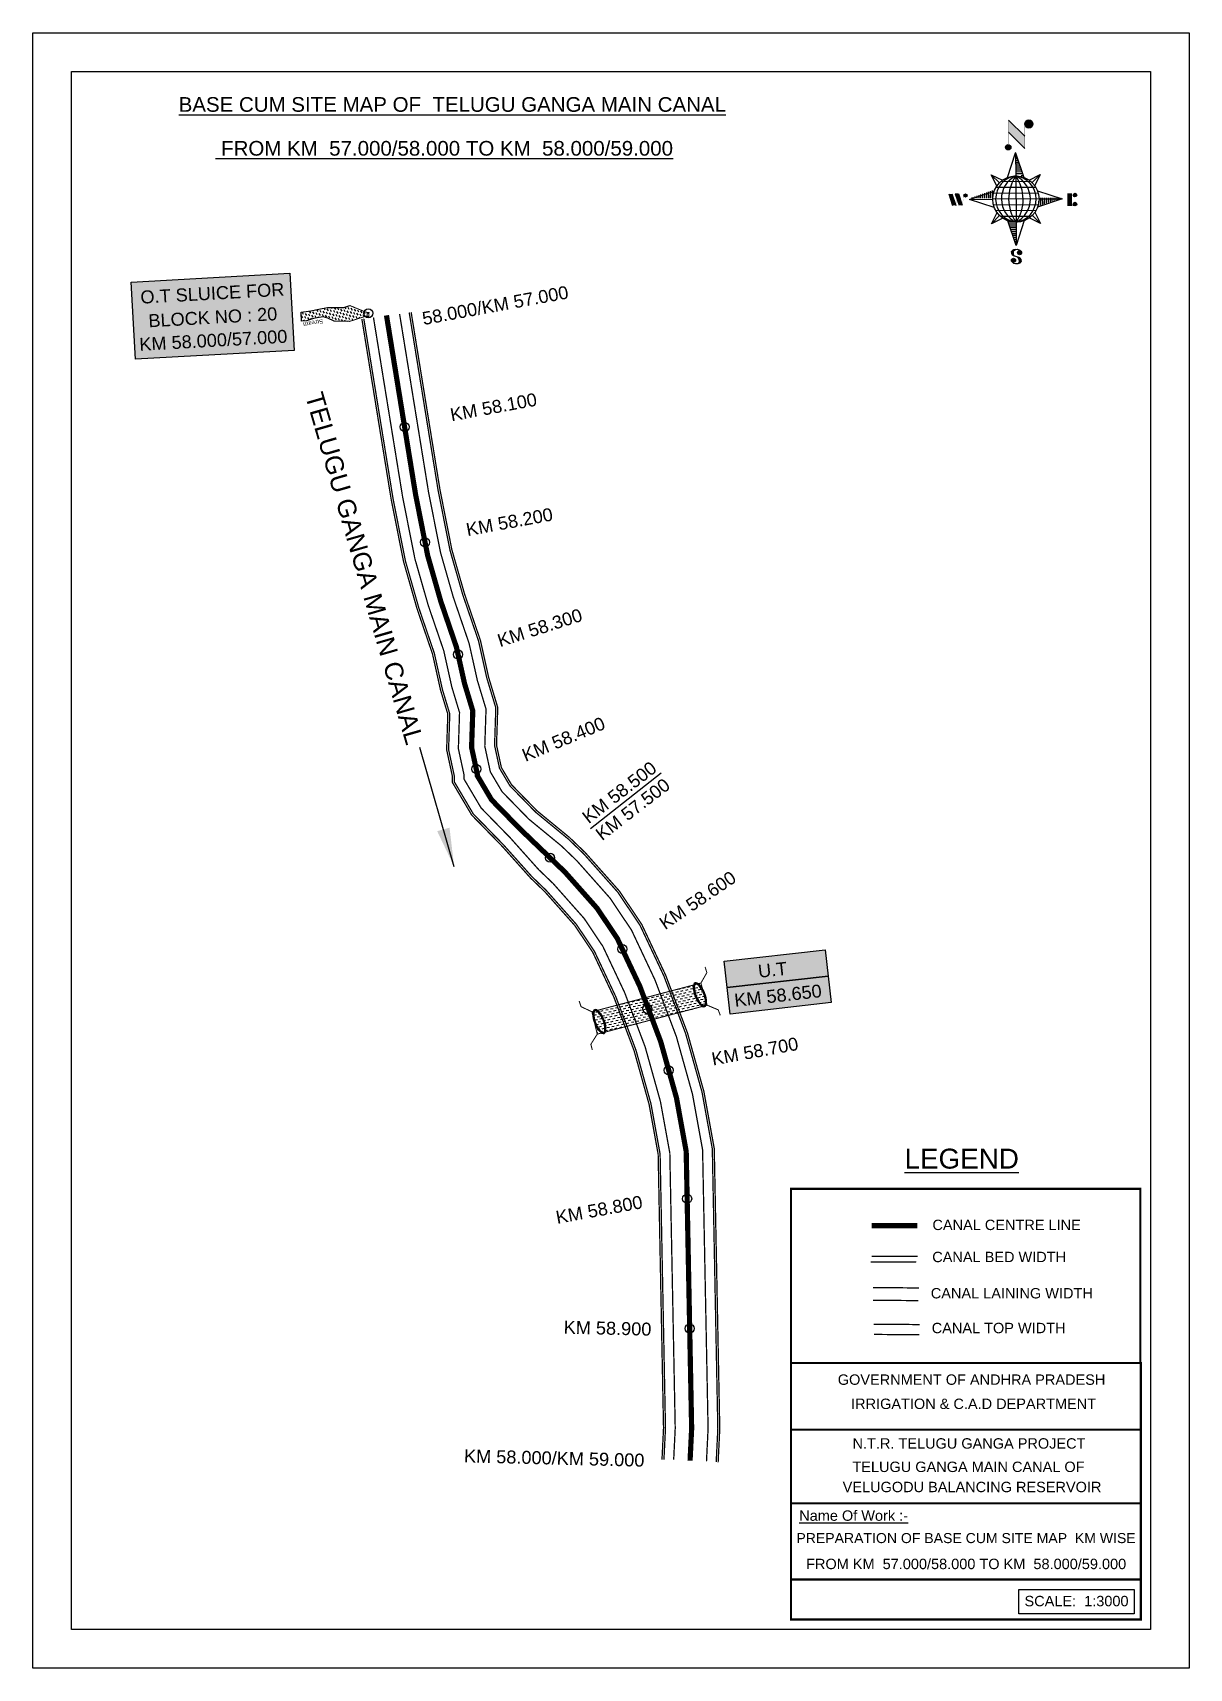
# Model space of a CAD drawing. Header units: inches. Extents: x 267498 to 268389, y 1718321 to 1719581.
import ezdxf

# ---------------------------------------------------------------- set-up
doc = ezdxf.new("R2010")
doc.units = ezdxf.units.IN
doc.header["$MEASUREMENT"] = 0
doc.header["$PDMODE"] = 32
doc.header["$PDSIZE"] = 7
doc.linetypes.add('ACAD_ISO02W100', pattern=[15, 12, -3])
for name, color, linetype in [('AQUADUCT', 1, 'Continuous'), ('bed with', 5, 'Continuous'), ('bord', 1, 'Continuous'), ('cahnige', 7, 'Continuous'), ('canal', 1, 'Continuous'), ('CARTTRACK', 30, 'ACAD_ISO02W100'), ('chainage', 7, 'Continuous'), ('FRAME 025', 7, 'Continuous'), ('laying', 4, 'Continuous'), ('lining', 4, 'Continuous'), ('OT', 7, 'Continuous'), ('STREAM', 4, 'Continuous'), ('Stu coo', 3, 'Continuous'), ('TEXT', 7, 'Continuous'), ('top of bund', 1, 'Continuous'), ('UT', 173, 'ACAD_ISO02W100'), ('V', 6, 'Continuous'), ('ZSTU', 7, 'Continuous')]:
    doc.layers.add(name, color=color, linetype=linetype)
doc.styles.add('5mm', font='times.ttf', dxfattribs={"height": 3})
doc.styles.get("Standard").update_dxf_attribs({"font": 'arial.ttf'})
doc.dimstyles.get("Standard").update_dxf_attribs({"dimtxt": 0.18, "dimasz": 0.18, "dimexe": 0.18, "dimexo": 0.0625, "dimgap": 0.09, "dimtad": 0, "dimtih": 1, "dimtoh": 1, "dimdec": 4, "dimzin": 0, "dimdsep": 46, "dimtxsty": 'Standard', "dimcen": 0.09, "dimadec": 0, "dimazin": 0, "dimtfac": 1, "dimtdec": 4, "dimtofl": 0, "dimtmove": 0, "dimatfit": 3, "dimfxl": 1, "dimtolj": 1, "dimtzin": 0, "dimarcsym": 0})
pattern_1 = [(267.2971131487395, (-8720374.9383359, 50637915.13839893), (10.53672553373347, -0.4974314379093613), [])]
pattern_2 = [(357.2971131487395, (-8720374.9383359, 50637915.13839893), (0.4974314379093601, 10.53672553373348), [])]

# ---------------------------------------------------------------- blocks, each defined once
blk = doc.blocks.new('GGF')
at = {"layer": 'STREAM'}
h = blk.add_hatch(dxfattribs=at)
h.set_pattern_fill('DASH', color=256, scale=10, angle=-6.082734917303942, style=0)
h.set_pattern_definition([(353.9172650826961, (-115347.3726237068, 1016.387648081312), (1.375417949938526, 1.110506849590268), [1.25, -1.25])])
h.paths.add_polyline_path([(406186.8358267642, 1485623.894007653), (406186.3350356966, 1485618.16585714), (406185.8342446289, 1485612.437706626), (406242.6024607782, 1485608.895201602), (406242.8636284556, 1485614.639267362), (406243.1247961327, 1485620.383333121)])
at = {"layer": 'laying', "linetype": 'ByBlock', "extrusion": (0, 0, -1)}
for centre in [(406188.8340515448, 1485618.100544371), (406240.8092758137, 1485614.964376942)]:
    blk.add_ellipse(centre, major_axis=(0.4022038884711088, -6.365555352701567), ratio=0.3887167828476952, dxfattribs=at)
at = {"layer": 'laying', "linetype": 'ByBlock'}
for points in [[(406189.2044231551, 1485612.238788546), (406189.1301593552, 1485612.234096231), (406189.0528622998, 1485612.245618227), (406188.8631006061, 1485612.324588027), (406188.7519765225, 1485612.394145026), (406188.5122836892, 1485612.610022701), (406188.3845252309, 1485612.755754402), (406187.9901122551, 1485613.318903608), (406187.7273521348, 1485613.85898441), (406187.2895556467, 1485615.151754198), (406187.1131680161, 1485615.903753204), (406186.8806331598, 1485617.489787864), (406186.8243655579, 1485618.323341603), (406186.8412834518, 1485619.932858505), (406186.9146281564, 1485620.708349793), (406187.1740924141, 1485622.067517512), (406187.3614922329, 1485622.65073727), (406187.7140922088, 1485623.356040432), (406187.8630650354, 1485623.567618286), (406188.1141012118, 1485623.821781273), (406188.2175726035, 1485623.889167762), (406188.3951326545, 1485623.961233407), (406188.4694103668, 1485623.970225642), (406188.6399464445, 1485623.94807565), (406188.7398646418, 1485623.913414563), (406188.9754422541, 1485623.761023998), (406189.1085637353, 1485623.642922326), (406189.3815283708, 1485623.318037364), (406189.5211763898, 1485623.111945711), (406189.9516964495, 1485622.33059618), (406190.2214699374, 1485621.608086816), (406190.6248590543, 1485619.961048005), (406190.7595287117, 1485619.037350996), (406190.8632364098, 1485617.186895084), (406190.8321935693, 1485616.26108243), (406190.6143732872, 1485614.607066808), (406190.4262052957, 1485613.879561222), (406190.055177624, 1485613.01905299), (406189.9016287614, 1485612.765040143), (406189.6325239488, 1485612.445281366), (406189.5169377527, 1485612.35368761), (406189.3392356181, 1485612.260876767), (406189.2716159608, 1485612.243034084), (406189.2044231551, 1485612.238788546)], [(406241.179647424, 1485609.102621116), (406241.1053836241, 1485609.097928802), (406241.0280865688, 1485609.109450798), (406240.838324875, 1485609.188420597), (406240.7272007914, 1485609.257977597), (406240.4875079581, 1485609.473855271), (406240.3597494998, 1485609.619586973), (406239.965336524, 1485610.182736179), (406239.7025764037, 1485610.722816981), (406239.2647799156, 1485612.015586769), (406239.088392285, 1485612.767585774), (406238.8558574287, 1485614.353620435), (406238.7995898268, 1485615.187174174), (406238.8165077207, 1485616.796691076), (406238.8898524253, 1485617.572182364), (406239.149316683, 1485618.931350083), (406239.3367165019, 1485619.514569841), (406239.6893164777, 1485620.219873002), (406239.8382893043, 1485620.431450857), (406240.0893254807, 1485620.685613844), (406240.1927968724, 1485620.753000333), (406240.3703569234, 1485620.825065977), (406240.4446346357, 1485620.834058213), (406240.6151707135, 1485620.811908221), (406240.7150889107, 1485620.777247134), (406240.950666523, 1485620.624856569), (406241.0837880042, 1485620.506754897), (406241.3567526398, 1485620.181869935), (406241.4964006587, 1485619.975778282), (406241.9269207185, 1485619.194428751), (406242.1966942063, 1485618.471919387), (406242.6000833233, 1485616.824880576), (406242.7347529806, 1485615.901183567), (406242.8384606787, 1485614.050727655), (406242.8074178382, 1485613.124915001), (406242.5895975561, 1485611.470899379), (406242.4014295646, 1485610.743393793), (406242.0304018929, 1485609.882885561), (406241.8768530303, 1485609.628872714), (406241.6077482177, 1485609.309113937), (406241.4921620216, 1485609.21752018), (406241.314459887, 1485609.124709338), (406241.2468402297, 1485609.106866655), (406241.179647424, 1485609.102621116)]]:
    blk.add_open_spline(points, degree=3, knots=[0, 0, 0, 0, 0.1890722348827286, 0.1890722348827286, 0.3781444697654573, 0.3781444697654573, 0.567216704648186, 0.567216704648186, 0.9642381621637766, 0.9642381621637766, 1.361259619679367, 1.361259619679367, 1.758281077194958, 1.758281077194958, 2.155302534710549, 2.155302534710549, 2.552323992226139, 2.552323992226139, 2.807761081817867, 2.807761081817867, 3.012439963152372, 3.012439963152372, 3.217118844486876, 3.217118844486876, 3.421797725821381, 3.421797725821381, 3.626476607155885, 3.626476607155885, 3.831155488490389, 3.831155488490389, 4.280922883927905, 4.280922883927905, 4.730690279365422, 4.730690279365422, 5.180457674802938, 5.180457674802938, 5.630225070240454, 5.630225070240454, 5.896844194109022, 5.896844194109022, 6.112115499412711, 6.112115499412711, 6.283185307179586, 6.283185307179586, 6.283185307179586, 6.283185307179586], dxfattribs=at)
at = {"layer": 'UT', "ltscale": 0.2, "const_width": 0.4999999999999999}
for points in [[(406181.0067191261, 1485605.627956516), (406181.2043290924, 1485608.621441158), (406185.8342446289, 1485612.437706626), (406186.3350356966, 1485618.16585714), (406186.8358267643, 1485623.894007653), (406182.485284513, 1485628.02592998), (406182.4731358847, 1485631.025905382)], [(406186.8358267643, 1485623.894007653), (406243.1247961327, 1485620.383333121)], [(406247.6637609265, 1485627.388723734), (406247.5913202798, 1485624.389598469), (406243.1247961327, 1485620.383333121), (406242.8636284556, 1485614.639267362), (406242.6024607783, 1485608.895201602), (406247.1217425518, 1485604.948545771), (406247.2591485833, 1485601.95169416)], [(406185.8342446289, 1485612.437706626), (406242.6024607783, 1485608.895201602)]]:
    blk.add_lwpolyline(points, dxfattribs=at)
blk = doc.blocks.new('VBVB')
at = {"layer": 'STREAM'}
h = blk.add_hatch(dxfattribs=at)
h.set_pattern_fill('DASH', color=256, scale=10, style=0)
h.set_pattern_definition([(0, (17867.88371487719, -28501.71006121906), (1.25, 1.25), [1.25, -1.25])])
h.paths.add_polyline_path([(380095.9578547815, 1497774.979899091), (380098.8683746898, 1497780.214053723), (380100.4483272064, 1497784.617400714), (380101.7788353608, 1497788.771502249), (380103.7746272102, 1497793.590268896), (380099.5335991489, 1497795.916580957), (380098.452594594, 1497793.507197633), (380097.6210344023, 1497789.602341558), (380096.9557507077, 1497787.691449154), (380095.791578286, 1497784.700503649), (380093.8789543023, 1497782.955785437), (380090.8853257658, 1497780.795647573), (380086.5656440002, 1497773.963976908), (380084.6014813699, 1497765.180921337), (380084.0768038103, 1497764.329620298), (380085.9416349676, 1497763.15133106), (380086.5685083546, 1497763.834778382), (380093.7175540949, 1497769.302057871), (380094.4610701322, 1497772.653587032)])
at = {"layer": 'OT', "const_width": 0.4999999999999999}
blk.add_lwpolyline([(380084.6014813699, 1497765.180921337), (380084.0733134003, 1497764.331791371), (380083.5451454307, 1497763.482661405), (380085.4049872326, 1497762.307524679), (380085.9416349677, 1497763.15133106), (380084.0768038104, 1497764.329620298), (380085.9416349677, 1497763.15133106), (380086.568508355, 1497763.834778382), (380093.717554095, 1497769.302057871), (380086.568508355, 1497763.834778382), (380085.9416349677, 1497763.15133106), (380084.0768038104, 1497764.329620298), (380084.6014813699, 1497765.180921337), (380086.5656440002, 1497773.963976908)], dxfattribs=at)
at = {"layer": 'STREAM'}
blk.add_lwpolyline([(380086.5656440002, 1497773.963976908), (380090.8853257659, 1497780.795647574), (380093.8789543033, 1497782.955785438), (380095.7915782861, 1497784.700503649), (380096.9557507072, 1497787.691449152), (380097.6210344024, 1497789.602341558), (380098.4525945941, 1497793.507197633), (380099.5335991488, 1497795.916580957), (380103.7746272101, 1497793.590268896), (380101.7788353609, 1497788.771502249), (380100.4483272069, 1497784.617400716), (380098.8683746899, 1497780.214053723), (380095.9578547826, 1497774.979899092), (380094.4610701321, 1497772.653587032), (380093.717554095, 1497769.302057871)], dxfattribs=at)
at = {"layer": 'cahnige', "style": '5mm'}
blk.add_text('Stream', height=2.5, rotation=71.17434464616717, dxfattribs=at).set_placement((380095.0016310557, 1497785.493162808))
blk = doc.blocks.new('*X4')
at = {"color": 0, "linetype": 'Continuous'}
for p, q in [((6321.563175437702, 239.2074203663178), (6322.581924588794, 240.2261695174094)), ((6321.571094283617, 239.3921159075293), (6322.524536642279, 240.3455582661906)), ((6321.579013129532, 239.5768114487408), (6322.467148695763, 240.4649470149719)), ((6321.586931975447, 239.7615069899523), (6322.409760749248, 240.5843357637531)), ((6321.594850821361, 239.9462025311638), (6322.352372802732, 240.7037245125344)), ((6321.602769667276, 240.1308980723753), (6322.294984856217, 240.8231132613157)), ((6321.610688513191, 240.3155936135868), (6322.322610836808, 241.0275159372032)), ((6321.618607359106, 240.5002891547983), (6322.339575221931, 241.2212570176224)), ((6321.670405508729, 239.1378737420482), (6322.639312535309, 240.1067807686281)), ((6321.756101028845, 239.046792566867), (6322.694551492757, 239.9852430307802)), ((6321.767025283511, 240.8254837745006), (6322.356539607053, 241.4149980980416)), ((6321.841796548961, 238.9557113916858), (6322.784401525116, 239.8983163678416)), ((6321.927492069076, 238.8646302165046), (6322.874251557474, 239.8113897049031)), ((6322.013187589191, 238.7735490413234), (6322.964101589832, 239.7244630419646)), ((6322.075863133939, 241.3110983202248), (6322.373503992176, 241.6087391784607)), ((6322.098883109306, 238.6824678661422), (6323.053951622191, 239.637536379026)), ((6322.184578629423, 238.591386690961), (6323.143801654548, 239.5506097160875)), ((6322.270274149538, 238.5003055157798), (6323.233651686906, 239.463683053149)), ((6322.405772691616, 238.4590273625623), (6323.316199320379, 239.3694539913255)), ((6322.536564177177, 238.4130421528257), (6323.436926723143, 239.3134046987925)), ((6322.667355662737, 238.3670569430892), (6323.557654125907, 239.2573554062594)), ((6322.798147148297, 238.3210717333527), (6323.67838152867, 239.2013061137264)), ((6322.928938633857, 238.2750865236161), (6323.799108931434, 239.1452568211934)), ((6323.059730119417, 238.2291013138795), (6323.919836334197, 239.0892075286604)), ((6323.190521604977, 238.183116104143), (6324.040563736961, 239.0331582361274)), ((6323.334898284248, 238.1507160881169), (6324.161291139725, 238.9771089435944)), ((6323.500484499982, 238.1395256085544), (6324.282018542488, 238.9210596510615)), ((6323.666070715716, 238.1283351289918), (6324.389078986148, 238.8513433994243)), ((6323.83165693145, 238.1171446494292), (6324.558435473549, 238.8439231915289)), ((6324.097210919775, 238.2059219424567), (6324.727791960951, 238.8365029836336)), ((6324.341779298861, 238.2737136262468), (6324.897148448353, 238.8290827757383)), ((6324.586347677948, 238.341505310037), (6325.066504935754, 238.821662567843)), ((6324.830916057034, 238.4092969938271), (6325.235861423155, 238.8142423599477)), ((6325.075484436121, 238.4770886776172), (6325.405217910557, 238.8068221520524)), ((6325.401209342145, 238.6260368883443), (6325.574574397958, 238.7994019441571))]:
    blk.add_line(p, q, dxfattribs=at)
blk = doc.blocks.new('*X3')
at = {"color": 0, "linetype": 'Continuous'}
for p, q in [((6324.425409812192, 240.3018877878409), (6324.530098087213, 240.4065760628617)), ((6324.560821561592, 240.2605228419445), (6324.762767368324, 240.4624686486762)), ((6324.696233310992, 240.2191578960481), (6324.995436649435, 240.5183612344908)), ((6324.831645060392, 240.1777929501517), (6325.228105930546, 240.5742538203053)), ((6324.967056809793, 240.1364280042552), (6325.451206401633, 240.6205775960956)), ((6325.102468559193, 240.0950630583588), (6325.626700194168, 240.619294693334)), ((6325.231508829004, 240.0473266328736), (6325.802193986703, 240.6180117905725)), ((6325.335045025791, 239.9740861343645), (6325.976788801136, 240.6158299097086)), ((6325.438581222579, 239.9008456358553), (6326.100204563527, 240.5624689768027)), ((6325.542117419366, 239.8276051373462), (6326.223620325917, 240.5091080438968)), ((6325.645653616154, 239.754364638837), (6326.347036088308, 240.455747110991)), ((6325.749189812941, 239.6811241403279), (6326.470451850699, 240.4023861780851)), ((6325.852726009729, 239.6078836418188), (6326.593867613089, 240.3490252451792)), ((6325.951486090436, 239.5298670272285), (6326.71728337548, 240.2956643122733)), ((6326.036566250415, 239.4381704919113), (6326.840699137871, 240.2423033793674)), ((6326.121646410395, 239.346473956594), (6326.964114900262, 240.1889424464615)), ((6326.206726570374, 239.2547774212767), (6327.055858370612, 240.1039092215148)), ((6326.291806730354, 239.1630808859595), (6327.135785134496, 240.0070592901021)), ((6326.376886890333, 239.0713843506422), (6327.21571189838, 239.9102093586895)), ((6326.461967050313, 238.9796878153249), (6327.295638662264, 239.8133594272769)), ((6326.547047210292, 238.8879912800077), (6327.375565426148, 239.7165094958642)), ((6326.632127370272, 238.7962947446904), (6327.455492190032, 239.6196595644516)), ((6326.717207530251, 238.7045982093731), (6327.535418953916, 239.5228096330389)), ((6326.788410008449, 236.4777036487165), (6327.354219516036, 237.0435131563033)), ((6326.792225928501, 238.6028399123283), (6327.6153457178, 239.4259597016263)), ((6326.838137672734, 238.4719749612643), (6327.695272481684, 239.3291097702136)), ((6326.884049416966, 238.3411100102004), (6327.775199245568, 239.2322598388009)), ((6326.916746160023, 236.7828164955863), (6327.582476853365, 237.4485471889285)), ((6326.9299611612, 238.2102450591364), (6327.853734496604, 239.1340183945408)), ((6326.975872905432, 238.0793801080725), (6327.849127438164, 238.952634640804)), ((6327.003134980726, 237.9298654880686), (6327.844520379724, 238.7712508870673)), ((6327.012515933215, 237.7624697452613), (6327.839913321284, 238.5898671333306)), ((6327.021896885704, 237.5950740024541), (6327.835306262844, 238.4084833795939)), ((6327.031277838193, 237.4276782596467), (6327.830699204404, 238.2270996258572)), ((6327.040658790683, 237.2602825168395), (6327.826092145964, 238.0457158721205)), ((6327.045082311595, 237.087929342456), (6327.810734190693, 237.8535812215537))]:
    blk.add_line(p, q, dxfattribs=at)
blk = doc.blocks.new('H')
at = {"layer": 'bord', "extrusion": (0.0004278845142637609, 0.00479197890903182, 0.9999884268595202)}
h = blk.add_hatch(dxfattribs=at)
h.set_pattern_fill('LINE', color=8, scale=84.38768555040302, angle=-2.702886851260515, style=0)
h.set_pattern_definition(pattern_2)
h.paths.add_polyline_path([(-492.4668010775931, 785.5898788240738, -0.090992046448718), (-447.9625593584497, 775.2324968557805), (-486.4976985411486, 912.0312741750386)])
h = blk.add_hatch(dxfattribs=at)
h.set_pattern_fill('LINE', color=8, scale=84.38768555040302, angle=-92.70288685126052, style=0)
h.set_pattern_definition(pattern_1)
h.paths.add_polyline_path([(-624.8772989658173, 665.1175860036165, -0.09099204644210665), (-614.5199170010164, 709.6218277204316), (-751.3186943142209, 671.0866885515861)])
h = blk.add_hatch(dxfattribs=at)
h.set_pattern_fill('LINE', color=8, scale=84.38768555040302, angle=-92.70288685126052, style=0)
h.set_pattern_definition(pattern_1)
h.paths.add_polyline_path([(-245.5531129193259, 647.210278397426), (-371.9945082624909, 653.17938094493, -0.09099204644878103), (-382.3518902289215, 608.6751392250881)])
h = blk.add_hatch(dxfattribs=at)
h.set_pattern_fill('LINE', color=8, scale=84.38768555040302, angle=-2.702886851260515, style=0)
h.set_pattern_definition(pattern_2)
h.paths.add_polyline_path([(-504.4050061509479, 532.7070881242398, -0.090992046448718), (-548.909247870557, 543.064470092766), (-510.3741086877417, 406.2656927765347)])
at = {"layer": 'bord', "extrusion": (0.0004278845142637604, 0.00479197890903182, 0.9999884268595203)}
for p, q in [((-516.2384251924814, 1087.08582315594, -1217.145331720205), (-431.5311611755169, 993.9857607749291, -1216.735438367611)), ((-519.3860571105615, 1020.408509141766, -1216.824464901347), (-434.678793075087, 927.3084467682056, -1216.414571548796)), ((-538.2690597721958, 773.6536562892143, -1215.633927328097), (-487.0181812191731, 906.212239655666, -1216.291082326422)), ((-487.0181812191731, 906.212239655666, -1216.291082326422), (-492.9870239489828, 779.7722960542887, -1215.682623766277)), ((-487.0181812191731, 906.212239655666, -1216.291082326422), (-448.4827650671941, 769.4150330077391, -1215.652034309381)), ((-626.736305744329, 793.7732813858893, -1215.692487060367), (-566.811349663476, 760.1895317081362, -1215.557193835181)), ((-626.736305744329, 793.7732813858893, -1215.692487060367), (-584.1428260545363, 746.9596384149045, -1215.486379775655)), ((-598.946746484784, 730.9517588270828, -1215.4033350249), (-626.736305744329, 793.7732813858893, -1215.692487060367)), ((-421.3357812265749, 753.3219341966324, -1215.586531535218), (-358.5136001041974, 781.1110481221694, -1215.746578873753)), ((-358.5136001041974, 781.1110481221694, -1215.746578873753), (-405.3276889660046, 738.5181495659053, -1215.522440984547)), ((-358.5136001041974, 781.1110481221694, -1215.746578873753), (-392.0976094479556, 721.1868434431963, -1215.445049781629)), ((-864.6667208376457, 700.9117660832126, -1215.145683569252), (-846.8602190883248, 637.7003116968554, -1214.850391321915)), ((-846.885899517627, 700.0723706756253, -1215.149269383754), (-829.079397758178, 636.8609162860084, -1214.853977136408)), ((-829.1050781964441, 699.2329752675723, -1215.152855198257), (-811.2985764592304, 636.0215208844747, -1214.857562950931)), ((-829.1050781964441, 699.2329752675723, -1215.152855198257), (-811.3242568973801, 698.393579858588, -1215.156441012743)), ((-811.3242568973801, 698.393579858588, -1215.156441012743), (-793.5177551378147, 635.1821254740935, -1214.861148765422)), ((-751.8386587080895, 665.2704204607289, -1215.023166955395), (-615.0399729244527, 703.8051171880215, -1215.266361263119)), ((-751.8386587080895, 665.2704204607289, -1215.023166955395), (-625.3972626964678, 659.3013864478562, -1215.048666080719)), ((-619.2784603905748, 614.0198538512923, -1214.834293591338), (-751.8386587080895, 665.2704204607289, -1215.023166955395)), ((-246.0730746499612, 641.3942844460253, -1215.12516345687), (-382.8717604242847, 602.859587718267, -1214.881969149149)), ((-378.6332729603746, 692.6448510554619, -1215.314036820931), (-246.0730746499612, 641.3942844460253, -1215.12516345687)), ((-372.5144706616993, 647.363318458898, -1215.099664331546), (-246.0730746499612, 641.3942844460253, -1215.12516345687)), ((-213.4791469212505, 669.2951450282708, -1215.272811938016), (-216.710715676134, 600.8397693103179, -1214.943388670676)), ((-197.1518122339039, 599.9164343632292, -1214.947333066632), (-193.9202434780891, 668.3718100786209, -1215.276756333961)), ((-639.398133254319, 525.5536567845847, -1214.401751538512), (-605.8141239105607, 585.4778614635579, -1214.703280630637)), ((-639.398133254319, 525.5536567845847, -1214.401751538512), (-592.5840443923953, 568.1465553403832, -1214.625889427719)), ((-576.5759521321743, 553.3427707091905, -1214.561798877043), (-639.398133254319, 525.5536567845847, -1214.401751538512)), ((-510.8935521394596, 400.4524652508553, -1213.857248085843), (-549.4289682914387, 537.2496718976181, -1214.496296102879)), ((-371.1754276144202, 512.8914235194679, -1214.455843351893), (-431.1003836950404, 546.475173198618, -1214.591136577086)), ((-371.1754276144202, 512.8914235194679, -1214.455843351893), (-413.7689073036308, 559.7050664918497, -1214.661950636613)), ((-398.9649868734996, 575.7129460782744, -1214.74499538736), (-371.1754276144202, 512.8914235194679, -1214.455843351893)), ((-459.6426735860878, 533.0110486173071, -1214.514403084168), (-510.8935521394596, 400.4524652508553, -1213.857248085843)), ((-504.9247094094171, 526.8924088519998, -1214.465706645989), (-510.8935521394596, 400.4524652508553, -1213.857248085843))]:
    blk.add_line(p, q, dxfattribs=at)
at = {"layer": 'bord', "color": 8, "linetype": 'ByBlock', "extrusion": (0.0004278845142637604, 0.00479197890903182, 0.9999884268595203)}
for p, q in [((-386.4701403837535, 711.3830894059502, -1215.400477790083), (-605.4730712235323, 721.7215742594562, -1215.35631111762)), ((-410.8462962137419, 744.2142448802479, -1215.547375515144), (-578.1125475389999, 752.110393114388, -1215.51364266185)), ((-492.9872379411827, 779.772306161467, -1215.682623723144), (-504.9247094094171, 526.8924088519998, -1214.465706645989)), ((-372.5145726100891, 647.3634304928128, -1215.099664824794), (-625.3973747401615, 659.3012845208868, -1215.048665544341)), ((-378.0217974673142, 615.9429816137999, -1214.946740470406), (-622.87451776542, 627.5017590741627, -1214.897360629442)), ((-375.037429585529, 679.1629559395369, -1215.250969739694), (-619.8901498829364, 690.7217333998997, -1215.201589898729)), ((-392.4388761268347, 584.9431407540105, -1214.792019251512), (-611.441806967312, 595.2816256079823, -1214.747852579053)), ((-419.7993998112506, 554.5543218990788, -1214.634687707282), (-587.06565113744, 562.4504701336846, -1214.600954853988))]:
    blk.add_line(p, q, dxfattribs=at)
at = {"layer": 'bord', "extrusion": (0.0004278845142637604, 0.00479197890903182, 0.9999884268595203)}
for points, const_width, elevation in [([(-522.0131121619479, 959.550775259228), (-515.7175743466119, 1092.906934415961)], 1.60540055982536, -1212.142843617219), ([(-434.158262363472, 933.1277235058805), (-427.8627245295095, 1066.483882669366)], 1.60540055982536, -1212.142843617219), ([(-870.0736340994383, 707.00824508073), (-846.3658724653925, 705.889038352192)], 0.6421602239301444, -1212.142843617219), ([(-828.5594987093612, 642.6768581911618), (-855.2307305332708, 643.935965762368)], 0.6421602239301444, -1212.142843617219), ([(-828.5594987093612, 642.676858191162), (-820.953748198869, 677.9586989512691)], 0.6421602239301444, -1212.142843617223), ([(-810.7786774830411, 641.8374531447001), (-784.1074456587239, 640.5783455765209)], 0.6421602239301444, -1212.142843617222), ([(-792.9978562549747, 640.9980480956772), (-781.589230506466, 693.9208092413096)], 0.6421602239301444, -1212.142843617218), ([(-222.7385766651839, 675.5731321041832), (-173.8413183107752, 673.2647682324088)], 0.7063762463231584, -1212.142843617221), ([(-194.785239975681, 644.8497587676384), (-185.0057882997701, 644.3880859934699)], 0.7063762463231584, -1212.14284361722), ([(-177.0730277270245, 604.8086065300355), (-225.9702860934822, 607.1169704015771)], 0.7063762463231584, -1212.142843617222)]:
    blk.add_lwpolyline(points, dxfattribs=dict(at, const_width=const_width, elevation=elevation))
for points, const_width, elevation in [([(-413.6616245851993, 1073.140134249887, 1), (-397.6117714248124, 1057.729118476532, 1)], 22.25077962579039, -1212.14284361722), ([(-530.3419430367337, 949.5474510251247, 1), (-519.6420409089901, 939.2734405104861, 1)], 14.83385308386026, -1212.142843617223), ([(-775.9087905502321, 696.5833098740303, 1), (-769.4888492682775, 690.418903565154, 1)], 8.900311850316152, -1212.142843617216), ([(-177.8339587833615, 666.8757400336997, 1), (-170.7720233739972, 660.0948930920731, 1)], 9.790343035347762, -1212.142843617223), ([(-180.1423226412179, 617.9784816729323, 1), (-173.0803872516442, 611.1976347345654, 1)], 9.790343035347762, -1212.142843617219), ([(-489.8397168474219, 361.7280028313068, 1), (-498.0671858660056, 369.1142257457323, 1)], 11.05656073458609, -1212.142843617215), ([(-525.1949096693778, 321.5505605205689, 1), (-533.4223786795214, 328.9367834347616, 1)], 11.05656073458609, -1212.142843617218)]:
    blk.add_lwpolyline(points, format="xyb", close=True, dxfattribs=dict(at, const_width=const_width, elevation=elevation))
for points, elevation in [([(-537.0436544864716, 317.3909783906986), (-530.686771839954, 310.4778530870033), (-519.7848077441001, 306.8033377354246), (-504.8555995545785, 306.8996049665207), (-493.8614930827366, 309.9751672386152), (-486.3299612487816, 317.6739007300386), (-486.5193926708707, 325.7780890813514), (-490.6180678635317, 333.2605072774198), (-493.5031616341619, 336.2254691210802), (-502.816804350885, 340.8534958871466), (-522.4580017436219, 347.2728260433129), (-530.4257294404489, 351.5824209563287), (-533.6858260648524, 354.5525017987891), (-537.4013079778782, 362.629807892173), (-536.9549017110166, 373.3508360361672), (-530.0284934418471, 380.6827556172281), (-520.0052991440441, 384.0716307398478), (-503.5000552259427, 384.2213990291513), (-492.5323047870551, 379.8708521119993), (-487.1463343054379, 373.2710396641844)], -1212.142843617219), ([(-522.4539065143929, 347.5728294925347), (-526.1949835211592, 353.7751140225195), (-527.7518298353394, 360.6227161141025), (-527.9156661629893, 370.6019260344024), (-525.8991041315983, 375.4503632916039), (-521.3202371541029, 381.1640017041664), (-514.5251386848048, 384.3718976443916)], -1212.142843617221), ([(-504.8555995545785, 306.8996049665207), (-499.0047943263154, 312.3708361831504), (-496.9585419834797, 319.3942984564654), (-497.4612851235933, 326.5275708001649), (-501.2415295758961, 335.3559093211365), (-509.2361390522836, 343.1915685721062)], -1212.142843617219)]:
    blk.add_lwpolyline(points, dxfattribs=dict(at, elevation=elevation))
for centre, radius in [((-405.6366979898718, 1065.434626361347, -1212.142843617228), 22.25077962579068), ((-524.9919919744626, 944.4104457636145, -1212.142843617225), 14.83385308386045), ((-498.4359036135794, 659.1484834742021, -1212.142843617229), 126.5822129822759), ((-772.6988199003781, 693.5011067149355, -1212.142843617225), 8.900311850316273), ((-174.3029910778062, 663.4853165630027, -1212.142843617225), 9.7903430353479), ((-176.6113549475952, 614.5880582008385, -1212.142843617227), 9.7903430353479), ((-493.9534513636986, 365.4211142832808, -1212.142843617226), 11.05656073458623), ((-529.3086441806488, 325.2436719765011, -1212.142843617227), 11.05656073458623)]:
    blk.add_circle(centre, radius, dxfattribs=at)
at = {"layer": 'bord', "color": 8, "linetype": 'ByBlock', "extrusion": (0.0004278845142637604, 0.00479197890903182, 0.9999884268595203)}
for centre, radius, start, end in [((-481.5018944916621, 658.3490694805806, -1212.142843617225), 127.7124113124745, 94.925359787212, 259.6690604518324), ((-436.7958279077627, 656.2386032006533, -1212.142843617224), 140.8227119427793, 113.2864437035868, 241.3079765329169), ((-315.8862391595549, 650.5307512261786, -1212.142843617227), 222.3100112361417, 142.5891607921548, 212.0052594442485), ((-560.0761933124097, 662.0583738566748, -1212.142843617224), 140.8227119427793, 293.2864437035868, 61.30797653291689), ((-680.9857820597445, 667.7662258302183, -1212.142843617228), 222.3100112361417, 322.5891607921548, 32.00525944424854), ((-515.3701267285685, 659.9479075753505, -1212.142843617227), 127.7124113124745, 274.925359787212, 79.66906045183244)]:
    blk.add_arc(centre, radius, start, end, dxfattribs=at)
at = {"layer": 'bord', "extrusion": (0.0004278845142637604, 0.00479197890903182, 0.9999884268595203)}
for points in [[(-515.7175743148887, 1092.906934417125, -1212.142843617227), (-431.0104934413977, 999.8058030862261, -1212.142843617227), (-518.8653432401063, 1026.22885483189, -1212.142843617227), (-434.1582623484545, 933.1277235084416, -1212.142843617227)], [(-864.1466936911305, 706.7284433981881, -1212.142843617225), (-846.3658724649268, 705.889038353589, -1212.142843617225), (-846.34031992468, 643.5162632348297, -1212.142843617225), (-828.5594986876497, 642.6768581867381, -1212.142843617225)], [(-828.5850512369768, 705.049633307593, -1212.142843617229), (-810.804230031204, 704.2102282608984, -1212.142843617229), (-810.778677482168, 641.8374531481927, -1212.142843617229), (-792.9978562541016, 640.9980480994025, -1212.142843617229)], [(-193.4002216503151, 674.1881137788835, -1212.142843617225), (-196.6319310673212, 605.7319520774413, -1212.142843617225), (-212.9591249906118, 675.1114593302475, -1212.142843617225), (-216.1908344065701, 606.6552976257785, -1212.142843617225)]]:
    blk.add_solid(points, dxfattribs=at)
at = {"layer": 'bord', "extrusion": (0.0004278845142637604, 0.00479197890903182, 0.9999884268595203), "xscale": 7.977342409717546, "yscale": 7.977342408231451, "zscale": 7.977342408476333, "rotation": 138.0840426661453}
for name, p in [('*X3', (38300.50170925955, -31929.38484708802, -1212.14284361722)), ('*X4', (38314.39702652739, -31950.87734303279, -1212.142843617221))]:
    blk.add_blockref(name, p, dxfattribs=at)

msp = doc.modelspace()

# ---------------------------------------------------------------- hatches: boundary and pattern name
at = {"layer": 'V'}
msp.add_hatch(color=2, dxfattribs=at).paths.add_polyline_path([(267574.33993, 1719388.506464666), (267696.4516628667, 1719395.368043374), (267699.7864802671, 1719336.020136882), (267577.6747474004, 1719329.158558174)])
at = {"layer": 'ZSTU'}
h = msp.add_hatch(color=135, dxfattribs=at)
h.set_gradient(color1=(141, 177, 78), color2=(107, 135, 59), one_color=1, tint=0.3799999952316284, name='CYLINDER')
h.paths.add_polyline_path([(268031.1677299701, 1718865.401724795), (268033.4535931459, 1718845.065287795), (268111.2291922372, 1718853.847769277), (268108.9433290618, 1718874.184206276)])
h.paths.add_polyline_path([(268055.6306228899, 1718849.895143646), (268083.0466521797, 1718852.976769592), (268081.3425957012, 1718868.137098311), (268053.9265664119, 1718865.055472366)], flags=24)
h = msp.add_hatch(color=252, dxfattribs=at)
h.set_gradient(color1=(167, 88, 159), color2=(127, 67, 121), one_color=1, tint=0.3799999952316284, name='CYLINDER')
h.paths.add_polyline_path([(268113.5150554116, 1718833.511332279), (268111.2291922372, 1718853.847769277), (268033.4535931459, 1718845.065287795), (268035.7394563211, 1718824.728850797)])
h.paths.add_polyline_path([(268037.3646404324, 1718827.296088306), (268109.5804070381, 1718835.413309716), (268107.8694931903, 1718850.634645795), (268035.6537265845, 1718842.517424385)], flags=24)

# ---------------------------------------------------------------- linework, layer by layer
at = {"linetype": 'ByBlock'}
for points in [[(267498.4779147202, 1718320.726043522), (267498.4779147202, 1719580.726043522), (268389.4779147202, 1719580.726043522), (268389.4779147202, 1718320.726043522)], [(268359.4779147202, 1719550.726043522), (268359.4779147202, 1718350.726043522), (267528.4779147202, 1718350.726043522), (267528.4779147202, 1719550.726043522)]]:
    msp.add_lwpolyline(points, close=True, dxfattribs=at)
at = {"color": 2}
for p in [(267757.0516955475, 1719364.634235937), (267972.0016955475, 1718828.764235938)]:
    msp.add_point(p, dxfattribs=at)
for p in [(267784.9760927546, 1719276.99520125), (267800.7222251379, 1719188.193571182), (267826.162680739, 1719101.751095743), (267840.175161698, 1719013.435779511), (267897.0222088986, 1718945.114705328), (267952.6705829716, 1718874.805466628), (267988.4559315559, 1718781.427691827), (268002.6260626224, 1718682.436745849), (268004.590721226, 1718582.456047129)]:
    msp.add_point(p)
at = {"layer": 'bed with', "const_width": 1}
for points in [[(267760.9889251328, 1719361.341611966), (267783.4222463957, 1719223.268042508), (267792.8754709578, 1719175.577704093), (267803.1613069125, 1719139.645008531), (267815.1098756874, 1719104.692940495), (267821.3242415706, 1719076.764065874), (267827.2977944461, 1719057.000612773), (267826.3934535226, 1719029.193607059), (267830.8198318032, 1719008.668930492), (267830.7923601405, 1719005.653915512), (267843.8803711487, 1718983.527249096), (267866.4023976424, 1718960.452515606), (267888.259084787, 1718935.991649053)], [(267781.1274358566, 1719363.973919133), (267803.4031446995, 1719226.870429367), (267812.6239201374, 1719180.352767782), (267822.5360841825, 1719145.725463344), (267834.6815154076, 1719110.19753138), (267840.9751495245, 1719081.912406001), (267847.695596649, 1719059.677859102), (267846.7639375724, 1719031.030864816), (267851.0082471877, 1719011.350422572), (267860.1110199463, 1718995.961222779), (267880.7009934527, 1718974.865956269), (267905.78533301, 1718954.237761604)], [(267905.78533301, 1718954.237761604), (267917.7065932332, 1718942.786831154), (267943.263191923, 1718914.000284724), (267959.7931029723, 1718889.368896106), (267977.8314895731, 1718851.079916796), (267994.3442806543, 1718807.32547118), (268006.7704604183, 1718762.944206706), (268014.544323374, 1718720.149023643), (268018.7667865422, 1718505.269544281), (268017.5340148632, 1718480.125927321)], [(267888.2590847869, 1718935.991649053), (267899.4547978618, 1718925.237640721), (267923.208199172, 1718898.482187151), (267937.7202881228, 1718876.857575769), (267954.515901522, 1718841.206555079), (267970.2811104408, 1718799.433000694), (267982.0889306769, 1718757.260265169), (267989.2890677211, 1718717.623448231), (267993.4546045529, 1718505.640927594), (267992.2663774655, 1718481.405842336)], [(268179.0721676513, 1718633.634541185), (268177.0168472743, 1718633.662099681), (268144.2245123999, 1718633.639080295), (268143.988059041, 1718633.64824754)], [(268180.1926218063, 1718638.039799105), (268177.0449264021, 1718638.082004567), (268144.8856856443, 1718638.059429598)]]:
    msp.add_lwpolyline(points, dxfattribs=at)
at = {"layer": 'canal', "color": 6, "const_width": 4}
for points in [[(268180.0359541039, 1718661.656484301), (268177.4344462128, 1718661.69136628), (268144.8394819771, 1718661.668485443)], [(268144.8394819771, 1718661.668485443), (268180.0359541039, 1718661.656484301)]]:
    msp.add_lwpolyline(points, dxfattribs=at)
at = {"layer": 'FRAME 025', "lineweight": -3, "const_width": 1.636994106223717}
for points in [[(268082.6786466785, 1718690.128803056), (268351.786811853, 1718690.128803056), (268351.786811853, 1718555.900449127), (268082.6786466785, 1718555.900449127)], [(268082.6786466786, 1718555.900449127), (268352.152347079, 1718555.900449127), (268352.152347079, 1718358.354549357), (268082.6786466786, 1718358.354549357)]]:
    msp.add_lwpolyline(points, close=True, dxfattribs=at)
for points in [[(268082.6786466786, 1718504.610207087), (268352.152347079, 1718504.610207087)], [(268082.6786466786, 1718447.746412176), (268352.152347079, 1718447.746412176)], [(268082.6786466786, 1718389.11590905), (268352.152347079, 1718389.11590905)]]:
    msp.add_lwpolyline(points, dxfattribs=at)
at = {"layer": 'lining', "const_width": 1}
for points in [[(267753.5395547291, 1719360.424687105), (267776.0401411109, 1719221.937111402), (267785.5792458915, 1719173.813518001), (267796.0031379702, 1719137.398535078), (267807.878974313, 1719102.659224651), (267814.064053903, 1719074.861969768), (267819.7616606273, 1719056.011482356), (267818.8674126176, 1719028.514817247), (267823.3125433222, 1719007.903187552), (267823.2736393964, 1719003.6334817), (267837.883826027, 1718978.933416454), (267861.1196651969, 1718955.127352802), (267883.0635566577, 1718930.582722407)], [(267788.5307279175, 1719365.174448958), (267810.7852499842, 1719228.201360473), (267819.9201452035, 1719182.116953874), (267829.6942531249, 1719147.971936796), (267841.9124167821, 1719112.231247224), (267848.235337192, 1719083.814502107), (267855.2317304678, 1719060.666989519), (267854.2899784775, 1719031.709654628), (267858.0831219652, 1719014.121224918), (267866.1075650681, 1719000.555055421), (267885.9837258981, 1718980.191119073), (267910.9808611393, 1718959.646688249)], [(267910.9808611393, 1718959.646688249), (267923.1172045093, 1718947.989160333), (267949.2083478768, 1718918.600511277), (267966.3364275323, 1718893.077785534), (267984.7432251613, 1718854.006802681), (268001.4776315081, 1718809.665136344), (268014.0871194325, 1718764.629169611), (268022.0310592395, 1718720.897712006), (268026.2703978038, 1718505.159450413), (268025.0208540179, 1718479.673749481)], [(267883.0635566576, 1718930.582722407), (267894.0441865858, 1718920.035311542), (267917.2630432182, 1718893.881960597), (267931.1769635628, 1718873.148686341), (267947.6041659337, 1718838.279669194), (267963.147759587, 1718797.093335531), (267974.7722716627, 1718755.575302264), (267981.8023318555, 1718716.874759868), (267985.9509932912, 1718505.751021462), (267984.7625236316, 1718481.510988699)], [(268145.8685980134, 1718604.239938045), (268172.7199100742, 1718604.034920515), (268180.7626782284, 1718603.942502517)], [(268145.9066440369, 1718614.002785437), (268170.6145191128, 1718613.818448655), (268181.2947955264, 1718613.69580997)]]:
    msp.add_lwpolyline(points, dxfattribs=at)
at = {"layer": 'Stu coo', "color": 0}
msp.add_lwpolyline([(267928.2091985777, 1718967.782718271), (267982.6089411854, 1719010.431852253)], dxfattribs=at)
at = {"layer": 'top of bund', "const_width": 1}
for points in [[(267752.0673696838, 1719360.132428898), (267774.5637200542, 1719221.67092518), (267784.120000878, 1719173.460680784), (267794.5715041818, 1719136.949240388), (267806.4327940379, 1719102.252481482), (267812.6120163694, 1719074.481550547), (267818.2544338635, 1719055.813656273), (267817.3622044366, 1719028.379059284), (267821.811085626, 1719007.750038964), (267821.7698952476, 1719003.229394938), (267836.6845170021, 1718978.014649926), (267860.0631187109, 1718954.062320239), (267882.0244510318, 1718929.500937078)], [(267790.0140720314, 1719365.398024851), (267812.261671041, 1719228.467546695), (267821.3793902171, 1719182.469791091), (267831.1258869132, 1719148.421231487), (267843.3585970571, 1719112.637990392), (267849.6873747256, 1719084.194921328), (267856.7389572316, 1719060.864815602), (267855.7951866585, 1719031.845412591), (267859.4980969207, 1719014.675385388), (267867.306874093, 1719001.473821949), (267887.0402723841, 1718981.256151636), (267912.0199667651, 1718960.728473578)], [(267912.0199667652, 1718960.728473578), (267924.1993267645, 1718949.029626169), (267950.3973790676, 1718919.520556588), (267967.6450924444, 1718893.819563419), (267986.125572279, 1718854.592179858), (268002.9043016788, 1718810.133069377), (268015.5504512353, 1718764.966162192), (268023.5284064126, 1718721.047449679), (268027.7711200562, 1718505.137431639), (268026.5098941253, 1718479.413461625)], [(267882.0244510318, 1718929.500937078), (267892.9620643305, 1718918.994845706), (267916.0740120274, 1718892.961915286), (267929.8682986507, 1718872.406908456), (267946.2218188161, 1718837.694292017), (267961.7210894162, 1718796.625402498), (267973.3089398598, 1718755.238309683), (267980.3049846824, 1718716.725022196), (267984.4502710389, 1718505.773040235), (267983.2605166174, 1718481.506803462)], [(268146.4325515065, 1718585.794750871), (268171.0150175262, 1718585.614842248), (268181.8519502545, 1718585.490409988)], [(268181.4233661808, 1718577.635642399), (268173.5078556743, 1718577.726601953), (268146.574461502, 1718577.929043607)]]:
    msp.add_lwpolyline(points, dxfattribs=at)
at = {"layer": 'V', "color": 2}
msp.add_lwpolyline([(267574.33993, 1719388.506464666), (267696.4516628667, 1719395.368043374), (267699.7864802671, 1719336.020136882), (267577.6747474004, 1719329.158558174)], close=True, dxfattribs=at)
at = {"layer": 'V', "color": 6, "const_width": 4}
for points in [[(267771.0047474299, 1719362.986637673), (267793.4126955476, 1719225.069235937), (267802.7496955476, 1719177.965235937), (267812.8486955475, 1719142.685235937), (267824.8956955475, 1719107.445235937), (267831.1496955475, 1719079.338235938), (267837.4966955475, 1719058.339235937), (267836.5786955475, 1719030.112235938), (267840.9796955475, 1719009.705235937), (267840.9676955476, 1719008.388235938), (267851.9956955475, 1718989.744235937), (267873.5516955475, 1718967.659235938), (267897.0222088985, 1718945.114705328)], [(267897.0222088985, 1718945.114705328), (267908.5806955475, 1718934.012235938), (267933.2356955475, 1718906.241235937), (267948.7566955475, 1718883.113235937), (267966.1736955476, 1718846.143235937), (267982.3126955475, 1718803.379235937), (267994.4296955476, 1718760.102235937), (268001.9166955475, 1718718.886235937), (268006.1106955475, 1718505.455235937), (268004.8969401665, 1718480.699475482)]]:
    msp.add_lwpolyline(points, dxfattribs=at)
at = {"layer": 'V', "color": 0}
msp.add_lwpolyline([(268258.1780170698, 1718381.494032978), (268346.888151444, 1718381.494032978), (268346.888151444, 1718362.741556674), (268258.1780170698, 1718362.741556674)], close=True, dxfattribs=at)
at = {"layer": 'ZSTU', "color": 135}
msp.add_lwpolyline([(268031.16772997, 1718865.401724794), (268108.9433290619, 1718874.184206276), (268111.2291922372, 1718853.847769277), (268033.4535931459, 1718845.065287795)], close=True, dxfattribs=at)
at = {"layer": 'ZSTU', "color": 252}
msp.add_lwpolyline([(268033.4535931459, 1718845.065287795), (268111.2291922372, 1718853.847769277), (268113.5150554116, 1718833.511332279), (268035.7394563212, 1718824.728850797)], close=True, dxfattribs=at)

# ---------------------------------------------------------------- block references
at = {"layer": 'AQUADUCT', "color": 1, "xscale": 0.140803918402917, "yscale": 0.1408039184752852, "zscale": 0.1408039184379445, "rotation": 3.078330572958626}
msp.add_blockref('H', (268330.9838492239, 1719364.468112139, 170.8847861942989), dxfattribs=at)
at = {"layer": 'CARTTRACK', "color": 3, "xscale": 1.43962227285561, "yscale": 1.439622273668647, "zscale": 1.439622273616309, "rotation": 120.3391246047009}
msp.add_blockref('VBVB', (2405067.782033802, 2336261.113062209), dxfattribs=at)
at = {"layer": 'laying', "color": 6, "linetype": 'ByBlock', "xscale": 1.539389527259205, "yscale": 1.539389526937157, "zscale": 1.539389526941385, "rotation": 18.33613849551339}
msp.add_blockref('GGF', (393852.3326239939, -648719.9653923956), dxfattribs=at)

# ---------------------------------------------------------------- texts
at = {"layer": 'chainage', "color": 0}
for s, rotation, p in [('58.000/KM 57.000', 10.43765513755843, (267799.5902076637, 1719355.454496693)), ('KM 58.100', 10.43765513755843, (267821.1465129832, 1719281.322895604)), ('KM 58.200', 10.43765513755843, (267833.4068229063, 1719192.859419454)), ('KM 58.300', 17.73395533973877, (267858.4802661678, 1719107.322903427)), ('KM 58.400', 22.49447287422957, (267878.0848171362, 1719018.959347146)), ('KM 58.500', 37.74068247669612, (267926.7345719266, 1718970.897509845)), ('KM 58.600', 34.26994164353645, (267985.6277864548, 1718889.304392946)), ('KM 58.700', 10.43765513755843, (268022.5280973528, 1718785.014154945)), ('KM 58.800', 10.43765513755843, (267902.5238606631, 1718663.025394152)), ('KM 58.900', 358.6137106017754, (267907.4339907581, 1718578.563754473)), ('KM 58.000/KM 59.000', 358.6137106017754, (267830.6345136079, 1718479.360702985))]:
    msp.add_text(s, height=9.999999999999977, rotation=rotation, dxfattribs=at).set_placement(p)
at = {"layer": 'chainage', "color": 1}
msp.add_text('TELUGU GANGA MAIN CANAL', height=14.04243867787395, rotation=286.1272680011784, dxfattribs=at).set_placement((267708.2341120417, 1719301.24743985))
at = {"layer": 'chainage', "color": 6}
msp.add_text('KM 57.500', height=9.999999999999977, rotation=37.74068247669612, dxfattribs=at).set_placement((267937.0753364191, 1718957.833480184))
at = {"layer": 'chainage', "color": 0}
for s, height, p in [('%%ULEGEND', 15.33694249980499, (268170.1286901464, 1718705.673509784)), ('CANAL CENTRE LINE', 8, (268191.6054249334, 1718658.311753749)), ('CANAL BED WIDTH', 8, (268191.4758796452, 1718633.592698164)), ('CANAL LAINING WIDTH', 8, (268190.35155449, 1718605.649002703)), ('CANAL TOP WIDTH', 8, (268191.0664525617, 1718578.86382075)), ('GOVERNMENT OF ANDHRA PRADESH ', 8, (268118.6866212864, 1718539.106104067)), ('IRRIGATION & C.A.D DEPARTMENT', 8, (268128.927896011, 1718520.464509663)), ('N.T.R. TELUGU GANGA PROJECT', 8, (268130.0406260632, 1718489.951105953)), ('TELUGU GANGA MAIN CANAL OF', 8, (268129.9694561209, 1718471.920899773)), (' VELUGODU BALANCING RESERVOIR', 8, (268119.3479419858, 1718456.400995044)), ('%%UName Of Work :-', 8, (268088.9867646528, 1718434.345209371)), ('PREPARATION OF BASE CUM SITE MAP  KM WISE', 7.742718181745905, (268086.7974321395, 1718417.16242081)), (' FROM KM  57.000/58.000 TO KM  58.000/59.000', 8, (268091.1667504625, 1718397.112887297)), ('SCALE:  1:3000', 8, (268262.5398666511, 1718368.529113257))]:
    msp.add_text(s, height=height, dxfattribs=at).set_placement(p)
at = {"layer": 'Stu coo', "color": 1}
for s, p in [('O.T SLUICE FOR ', (267581.7411375988, 1719371.937398824)), (' BLOCK NO : 20', (267584.0259462899, 1719353.548236865)), ('KM 58.000/57.000', (267580.9033027647, 1719335.577221898))]:
    msp.add_text(s, height=10, rotation=3.216124312641768, dxfattribs=at).set_placement(p)
at = {"layer": 'Stu coo', "color": 0}
for s, p in [('U.T', (268057.8609256469, 1718852.604440902)), ('KM 58.650', (268039.5973292204, 1718830.287594847))]:
    msp.add_text(s, height=9.99999999999999, rotation=6.413261300569288, dxfattribs=at).set_placement(p)
at = {"layer": 'TEXT', "color": 0}
for s, p in [('%%UBASE CUM SITE MAP OF  TELUGU GANGA MAIN CANAL', (267610.9187057214, 1719519.807821736)), ('%%U FROM KM  57.000/58.000 TO KM  58.000/59.000', (267639.2298841248, 1719486.026070642))]:
    msp.add_text(s, height=11.29445192087996, dxfattribs=at).set_placement(p)

# ---------------------------------------------------------------- leaders
at = {"layer": 'chainage', "color": 1}
msp.add_leader([(267823.1730082833, 1718938.147663032), (267796.5821610892, 1719030.10952776)], dimstyle='Standard', override={"dimasz": 30, "dimgap": 0.09, "dimtad": 0}, dxfattribs=at)

doc.saveas('drawing.dxf')
